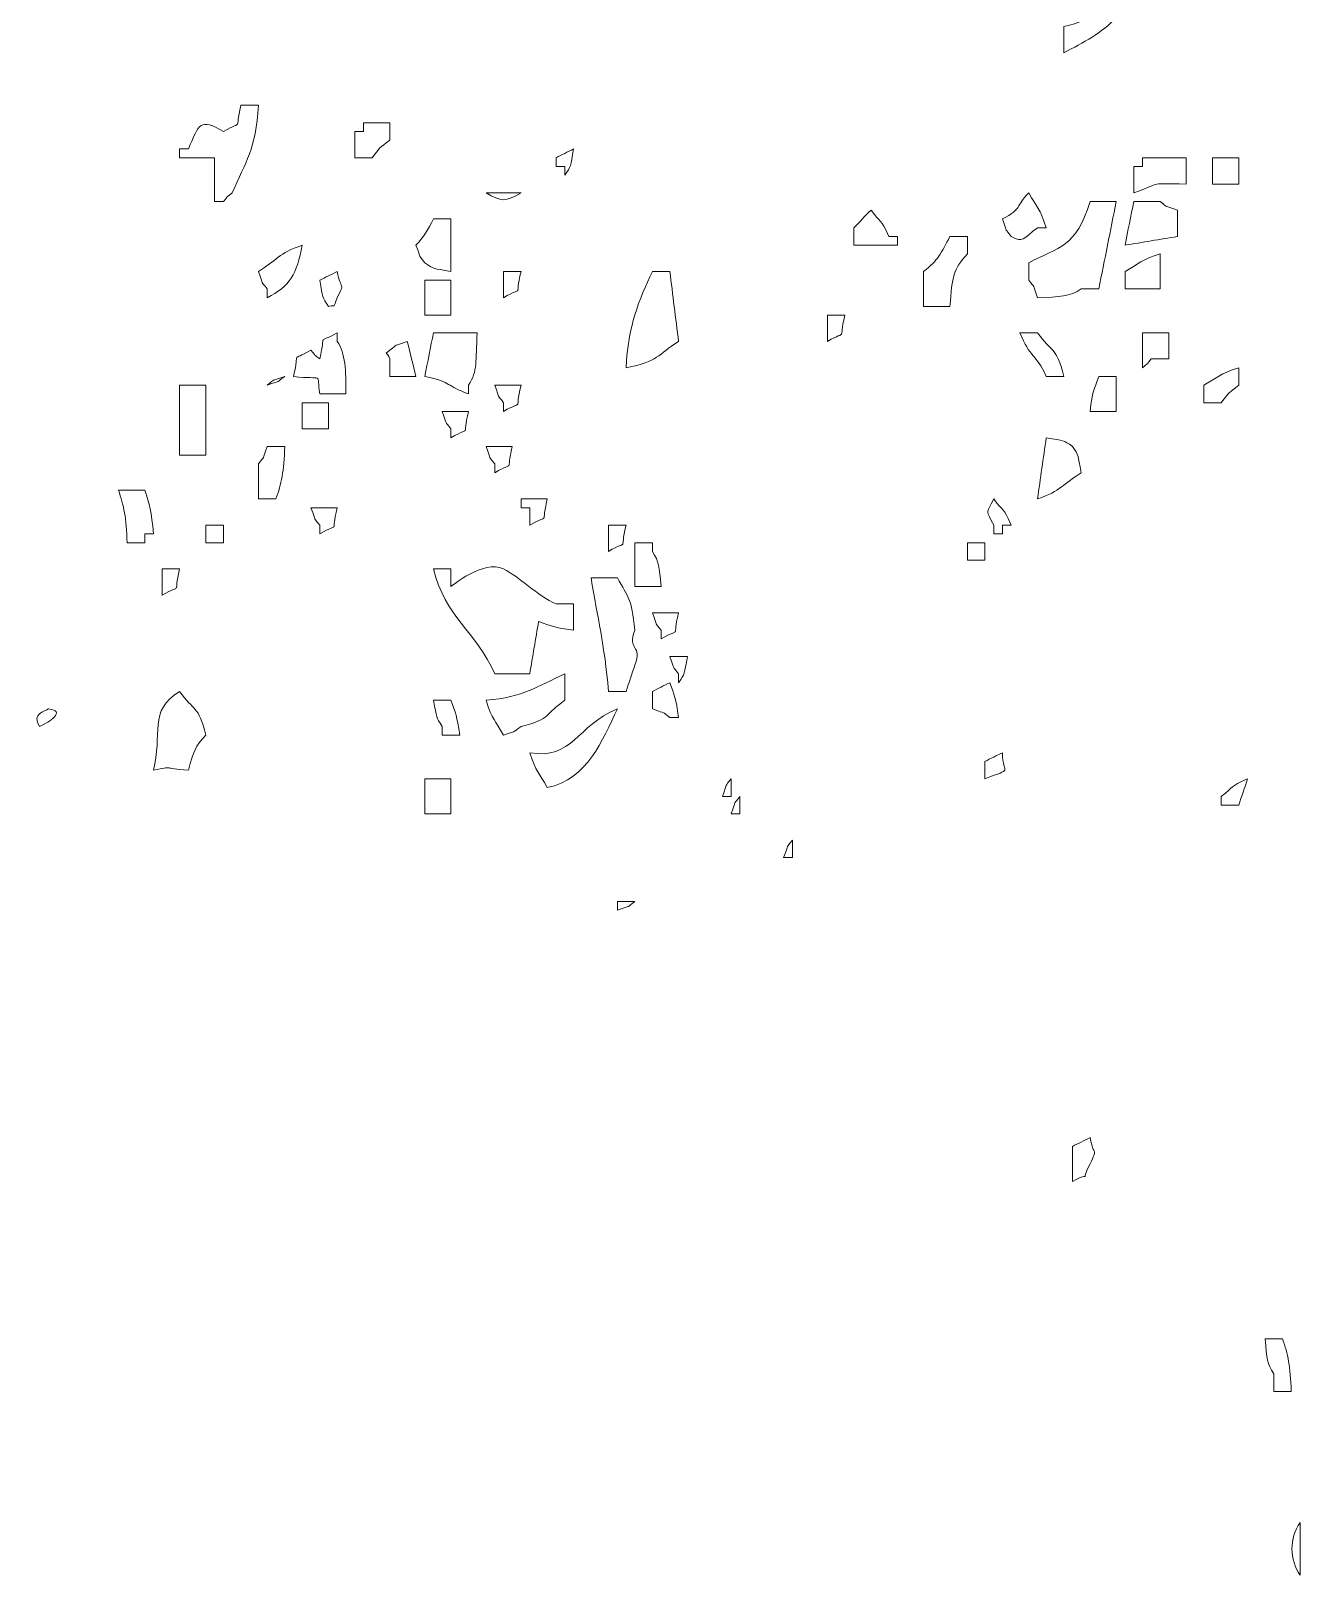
# Model space of a CAD drawing. Header units: millimetres. Extents: x 182 to 330, y 89 to 241.
# Drawn here: x 182.16 to 202.63, y 182.81 to 207.72 of the extents above; entities that cross this region are included whole.
import ezdxf

# ---------------------------------------------------------------- set-up
doc = ezdxf.new("R2010")
doc.units = ezdxf.units.MM
doc.layers.add('LAYER_1', color=160, linetype='Continuous')

# ---------------------------------------------------------------- blocks, each defined once
blk = doc.blocks.new('tree eucalypt')
at = {"layer": 'LAYER_1', "color": 7, "lineweight": 0}
for points, knots in [([(-36.711, 118.248), (-36.187, 118.361), (-36.217, 118.52), (-35.723, 118.671), (-35.723, 118.577), (-35.723, 118.483), (-35.723, 118.389), (-35.77, 118.389), (-35.817, 118.389), (-35.864, 118.389), (-36.1, 118.145), (-36.389, 117.985), (-36.711, 117.824), (-36.711, 117.965), (-36.711, 118.106), (-36.711, 118.248)], [0, 0, 0, 0, 1, 1, 1, 2, 2, 2, 3, 3, 3, 4, 4, 4, 5, 5, 5, 5]), ([(-50.399, 116.131), (-50.399, 115.896), (-50.399, 115.66), (-50.399, 115.425), (-50.351, 115.425), (-50.304, 115.425), (-50.257, 115.425), (-50.129, 115.578), (-50.268, 115.437), (-50.116, 115.566), (-49.899, 116.071), (-49.734, 116.257), (-49.693, 116.977), (-49.787, 116.977), (-49.881, 116.977), (-49.975, 116.977), (-50.092, 116.52), (-49.906, 116.762), (-50.257, 116.554), (-50.637, 116.776), (-50.649, 116.677), (-50.822, 116.272), (-50.869, 116.272), (-50.916, 116.272), (-50.963, 116.272), (-50.963, 116.225), (-50.963, 116.178), (-50.963, 116.131), (-50.775, 116.131), (-50.587, 116.131), (-50.399, 116.131)], [0, 0, 0, 0, 1, 1, 1, 2, 2, 2, 3, 3, 3, 4, 4, 4, 5, 5, 5, 6, 6, 6, 7, 7, 7, 8, 8, 8, 9, 9, 9, 10, 10, 10, 10]), ([(-47.576, 116.695), (-47.576, 116.601), (-47.576, 116.507), (-47.576, 116.413), (-47.744, 116.291), (-47.735, 116.297), (-47.858, 116.131), (-47.952, 116.131), (-48.047, 116.131), (-48.141, 116.131), (-48.141, 116.272), (-48.141, 116.413), (-48.141, 116.554), (-48.094, 116.554), (-48.047, 116.554), (-48, 116.554), (-48, 116.601), (-48, 116.648), (-48, 116.695), (-47.858, 116.695), (-47.717, 116.695), (-47.576, 116.695)], [0, 0, 0, 0, 1, 1, 1, 2, 2, 2, 3, 3, 3, 4, 4, 4, 5, 5, 5, 6, 6, 6, 7, 7, 7, 7]), ([(-44.613, 116.272), (-44.665, 115.979), (-44.647, 116), (-44.754, 115.849), (-44.754, 115.896), (-44.754, 115.943), (-44.754, 115.99), (-44.801, 115.99), (-44.848, 115.99), (-44.895, 115.99), (-44.895, 116.037), (-44.895, 116.084), (-44.895, 116.131), (-44.801, 116.178), (-44.707, 116.225), (-44.613, 116.272)], [0, 0, 0, 0, 1, 1, 1, 2, 2, 2, 3, 3, 3, 4, 4, 4, 5, 5, 5, 5]), ([(-34.735, 116.131), (-34.735, 115.99), (-34.735, 115.849), (-34.735, 115.707), (-35.407, 115.706), (-35.041, 115.755), (-35.582, 115.566), (-35.582, 115.707), (-35.582, 115.849), (-35.582, 115.99), (-35.535, 115.99), (-35.488, 115.99), (-35.441, 115.99), (-35.441, 116.037), (-35.441, 116.084), (-35.441, 116.131), (-35.206, 116.131), (-34.97, 116.131), (-34.735, 116.131)], [0, 0, 0, 0, 1, 1, 1, 2, 2, 2, 3, 3, 3, 4, 4, 4, 5, 5, 5, 6, 6, 6, 6]), ([(-33.889, 116.131), (-33.889, 115.99), (-33.889, 115.849), (-33.889, 115.707), (-34.03, 115.707), (-34.171, 115.707), (-34.312, 115.707), (-34.312, 115.849), (-34.312, 115.99), (-34.312, 116.131), (-34.171, 116.131), (-34.03, 116.131), (-33.889, 116.131)], [0, 0, 0, 0, 1, 1, 1, 2, 2, 2, 3, 3, 3, 4, 4, 4, 4]), ([(-45.46, 115.566), (-45.705, 115.414), (-45.78, 115.42), (-46.024, 115.566), (-45.836, 115.566), (-45.648, 115.566), (-45.46, 115.566)], [0, 0, 0, 0, 1, 1, 1, 2, 2, 2, 2]), ([(-37.275, 115.566), (-37.14, 115.317), (-37.098, 115.329), (-36.993, 115.002), (-37.04, 115.002), (-37.087, 115.002), (-37.134, 115.002), (-37.379, 114.816), (-37.361, 114.758), (-37.557, 114.861), (-37.671, 115.005), (-37.608, 114.9), (-37.699, 115.143), (-37.381, 115.306), (-37.489, 115.348), (-37.275, 115.566)], [0, 0, 0, 0, 1, 1, 1, 2, 2, 2, 3, 3, 3, 4, 4, 4, 5, 5, 5, 5]), ([(-35.864, 115.425), (-35.958, 114.955), (-36.052, 114.484), (-36.146, 114.014), (-36.24, 114.014), (-36.335, 114.014), (-36.429, 114.014), (-36.611, 113.89), (-36.777, 113.888), (-37.134, 113.873), (-37.223, 114.121), (-37.161, 114.01), (-37.275, 114.155), (-37.275, 114.249), (-37.275, 114.343), (-37.275, 114.438), (-36.783, 114.697), (-36.515, 114.677), (-36.287, 115.425), (-36.146, 115.425), (-36.005, 115.425), (-35.864, 115.425)], [0, 0, 0, 0, 1, 1, 1, 2, 2, 2, 3, 3, 3, 4, 4, 4, 5, 5, 5, 6, 6, 6, 7, 7, 7, 7]), ([(-34.876, 114.861), (-35.158, 114.814), (-35.441, 114.767), (-35.723, 114.72), (-35.676, 114.955), (-35.629, 115.19), (-35.582, 115.425), (-35.441, 115.425), (-35.3, 115.425), (-35.159, 115.425), (-35.014, 115.312), (-35.12, 115.375), (-34.876, 115.284), (-34.876, 115.143), (-34.876, 115.002), (-34.876, 114.861)], [0, 0, 0, 0, 1, 1, 1, 2, 2, 2, 3, 3, 3, 4, 4, 4, 5, 5, 5, 5]), ([(-46.589, 114.296), (-46.881, 114.349), (-46.86, 114.331), (-47.012, 114.438), (-47.125, 114.582), (-47.062, 114.476), (-47.153, 114.72), (-47.024, 114.851), (-46.965, 114.967), (-46.871, 115.143), (-46.777, 115.143), (-46.683, 115.143), (-46.589, 115.143), (-46.589, 114.861), (-46.589, 114.579), (-46.589, 114.296)], [0, 0, 0, 0, 1, 1, 1, 2, 2, 2, 3, 3, 3, 4, 4, 4, 5, 5, 5, 5]), ([(-39.815, 115.284), (-39.655, 115.066), (-39.662, 115.165), (-39.533, 114.861), (-39.486, 114.861), (-39.439, 114.861), (-39.392, 114.861), (-39.392, 114.814), (-39.392, 114.767), (-39.392, 114.72), (-39.627, 114.72), (-39.862, 114.72), (-40.097, 114.72), (-40.097, 114.814), (-40.097, 114.908), (-40.097, 115.002), (-39.974, 115.106), (-39.938, 115.18), (-39.815, 115.284)], [0, 0, 0, 0, 1, 1, 1, 2, 2, 2, 3, 3, 3, 4, 4, 4, 5, 5, 5, 6, 6, 6, 6]), ([(-38.545, 113.732), (-38.686, 113.732), (-38.827, 113.732), (-38.969, 113.732), (-38.969, 113.92), (-38.969, 114.108), (-38.969, 114.296), (-38.739, 114.473), (-38.685, 114.593), (-38.545, 114.861), (-38.451, 114.861), (-38.357, 114.861), (-38.263, 114.861), (-38.263, 114.767), (-38.263, 114.673), (-38.263, 114.579), (-38.496, 114.326), (-38.509, 114.224), (-38.545, 113.732)], [0, 0, 0, 0, 1, 1, 1, 2, 2, 2, 3, 3, 3, 4, 4, 4, 5, 5, 5, 6, 6, 6, 6]), ([(-48.987, 114.72), (-49.071, 114.256), (-49.19, 114.054), (-49.552, 113.873), (-49.552, 113.92), (-49.552, 113.967), (-49.552, 114.014), (-49.665, 114.158), (-49.602, 114.053), (-49.693, 114.296), (-49.4, 114.477), (-49.368, 114.59), (-48.987, 114.72)], [0, 0, 0, 0, 1, 1, 1, 2, 2, 2, 3, 3, 3, 4, 4, 4, 4]), ([(-35.159, 114.014), (-35.347, 114.014), (-35.535, 114.014), (-35.723, 114.014), (-35.723, 114.108), (-35.723, 114.202), (-35.723, 114.296), (-35.474, 114.432), (-35.486, 114.474), (-35.159, 114.579), (-35.159, 114.391), (-35.159, 114.202), (-35.159, 114.014)], [0, 0, 0, 0, 1, 1, 1, 2, 2, 2, 3, 3, 3, 4, 4, 4, 4]), ([(-48.423, 114.296), (-48.366, 113.977), (-48.293, 114.143), (-48.423, 113.873), (-48.501, 113.689), (-48.427, 113.768), (-48.564, 113.732), (-48.67, 113.883), (-48.649, 113.865), (-48.705, 114.155), (-48.611, 114.202), (-48.517, 114.249), (-48.423, 114.296)], [0, 0, 0, 0, 1, 1, 1, 2, 2, 2, 3, 3, 3, 4, 4, 4, 4]), ([(-46.589, 114.155), (-46.589, 113.967), (-46.589, 113.779), (-46.589, 113.591), (-46.729, 113.591), (-46.871, 113.591), (-47.012, 113.591), (-47.012, 113.779), (-47.012, 113.967), (-47.012, 114.155), (-46.871, 114.155), (-46.729, 114.155), (-46.589, 114.155)], [0, 0, 0, 0, 1, 1, 1, 2, 2, 2, 3, 3, 3, 4, 4, 4, 4]), ([(-45.46, 114.296), (-45.576, 113.838), (-45.39, 114.081), (-45.742, 113.873), (-45.742, 114.014), (-45.742, 114.155), (-45.742, 114.296), (-45.648, 114.296), (-45.554, 114.296), (-45.46, 114.296)], [0, 0, 0, 0, 1, 1, 1, 2, 2, 2, 3, 3, 3, 3]), ([(-43.766, 112.744), (-43.737, 113.414), (-43.558, 113.838), (-43.343, 114.296), (-43.249, 114.296), (-43.155, 114.296), (-43.061, 114.296), (-43.014, 113.92), (-42.967, 113.544), (-42.92, 113.168), (-43.267, 112.951), (-43.241, 112.844), (-43.766, 112.744)], [0, 0, 0, 0, 1, 1, 1, 2, 2, 2, 3, 3, 3, 4, 4, 4, 4]), ([(-40.239, 113.591), (-40.355, 113.133), (-40.169, 113.375), (-40.521, 113.168), (-40.521, 113.309), (-40.521, 113.45), (-40.521, 113.591), (-40.427, 113.591), (-40.333, 113.591), (-40.239, 113.591)], [0, 0, 0, 0, 1, 1, 1, 2, 2, 2, 3, 3, 3, 3]), ([(-48.282, 112.321), (-48.423, 112.321), (-48.564, 112.321), (-48.705, 112.321), (-48.76, 112.678), (-48.623, 112.543), (-49.128, 112.603), (-49.012, 113.061), (-49.198, 112.819), (-48.846, 113.026), (-48.718, 112.874), (-48.857, 113.014), (-48.705, 112.885), (-48.588, 113.343), (-48.774, 113.101), (-48.423, 113.309), (-48.423, 113.262), (-48.423, 113.215), (-48.423, 113.168), (-48.287, 112.967), (-48.285, 112.706), (-48.282, 112.321)], [0, 0, 0, 0, 1, 1, 1, 2, 2, 2, 3, 3, 3, 4, 4, 4, 5, 5, 5, 6, 6, 6, 7, 7, 7, 7]), ([(-47.294, 113.168), (-47.247, 112.979), (-47.2, 112.791), (-47.153, 112.603), (-47.294, 112.603), (-47.435, 112.603), (-47.576, 112.603), (-47.576, 112.697), (-47.576, 112.791), (-47.576, 112.885), (-47.612, 113.022), (-47.687, 112.939), (-47.576, 113.026), (-47.432, 113.14), (-47.538, 113.076), (-47.294, 113.168)], [0, 0, 0, 0, 1, 1, 1, 2, 2, 2, 3, 3, 3, 4, 4, 4, 5, 5, 5, 5]), ([(-46.165, 113.309), (-46.199, 112.832), (-46.153, 112.7), (-46.306, 112.462), (-46.306, 112.415), (-46.306, 112.368), (-46.306, 112.321), (-46.683, 112.459), (-46.549, 112.502), (-47.012, 112.603), (-46.965, 112.838), (-46.918, 113.074), (-46.871, 113.309), (-46.636, 113.309), (-46.4, 113.309), (-46.165, 113.309)], [0, 0, 0, 0, 1, 1, 1, 2, 2, 2, 3, 3, 3, 4, 4, 4, 5, 5, 5, 5]), ([(-37.134, 113.309), (-36.908, 112.984), (-36.832, 113.096), (-36.711, 112.603), (-36.805, 112.603), (-36.899, 112.603), (-36.993, 112.603), (-37.156, 112.979), (-37.263, 112.9), (-37.416, 113.309), (-37.322, 113.309), (-37.228, 113.309), (-37.134, 113.309)], [0, 0, 0, 0, 1, 1, 1, 2, 2, 2, 3, 3, 3, 4, 4, 4, 4]), ([(-35.018, 113.309), (-35.018, 113.168), (-35.018, 113.026), (-35.018, 112.885), (-35.112, 112.885), (-35.206, 112.885), (-35.3, 112.885), (-35.428, 112.732), (-35.289, 112.873), (-35.441, 112.744), (-35.441, 112.932), (-35.441, 113.121), (-35.441, 113.309), (-35.3, 113.309), (-35.159, 113.309), (-35.018, 113.309)], [0, 0, 0, 0, 1, 1, 1, 2, 2, 2, 3, 3, 3, 4, 4, 4, 5, 5, 5, 5]), ([(-49.27, 112.603), (-49.414, 112.49), (-49.308, 112.553), (-49.552, 112.462), (-49.408, 112.576), (-49.513, 112.512), (-49.27, 112.603)], [0, 0, 0, 0, 1, 1, 1, 2, 2, 2, 2]), ([(-35.864, 112.039), (-36.005, 112.039), (-36.146, 112.039), (-36.287, 112.039), (-36.246, 112.367), (-36.224, 112.388), (-36.146, 112.603), (-36.052, 112.603), (-35.958, 112.603), (-35.864, 112.603), (-35.864, 112.415), (-35.864, 112.227), (-35.864, 112.039)], [0, 0, 0, 0, 1, 1, 1, 2, 2, 2, 3, 3, 3, 4, 4, 4, 4]), ([(-33.889, 112.744), (-33.889, 112.65), (-33.889, 112.556), (-33.889, 112.462), (-34.057, 112.34), (-34.047, 112.346), (-34.171, 112.18), (-34.265, 112.18), (-34.359, 112.18), (-34.453, 112.18), (-34.453, 112.274), (-34.453, 112.368), (-34.453, 112.462), (-34.204, 112.598), (-34.216, 112.639), (-33.889, 112.744)], [0, 0, 0, 0, 1, 1, 1, 2, 2, 2, 3, 3, 3, 4, 4, 4, 5, 5, 5, 5]), ([(-50.54, 112.462), (-50.54, 112.086), (-50.54, 111.709), (-50.54, 111.333), (-50.681, 111.333), (-50.822, 111.333), (-50.963, 111.333), (-50.963, 111.709), (-50.963, 112.086), (-50.963, 112.462), (-50.822, 112.462), (-50.681, 112.462), (-50.54, 112.462)], [0, 0, 0, 0, 1, 1, 1, 2, 2, 2, 3, 3, 3, 4, 4, 4, 4]), ([(-45.46, 112.462), (-45.576, 112.004), (-45.39, 112.246), (-45.742, 112.039), (-45.742, 112.086), (-45.742, 112.133), (-45.742, 112.18), (-45.855, 112.324), (-45.792, 112.218), (-45.883, 112.462), (-45.742, 112.462), (-45.601, 112.462), (-45.46, 112.462)], [0, 0, 0, 0, 1, 1, 1, 2, 2, 2, 3, 3, 3, 4, 4, 4, 4]), ([(-48.564, 112.18), (-48.564, 112.039), (-48.564, 111.898), (-48.564, 111.756), (-48.705, 111.756), (-48.846, 111.756), (-48.987, 111.756), (-48.987, 111.898), (-48.987, 112.039), (-48.987, 112.18), (-48.846, 112.18), (-48.705, 112.18), (-48.564, 112.18)], [0, 0, 0, 0, 1, 1, 1, 2, 2, 2, 3, 3, 3, 4, 4, 4, 4]), ([(-46.306, 112.039), (-46.423, 111.581), (-46.237, 111.823), (-46.589, 111.615), (-46.589, 111.662), (-46.589, 111.709), (-46.589, 111.756), (-46.702, 111.9), (-46.639, 111.795), (-46.73, 112.039), (-46.589, 112.039), (-46.447, 112.039), (-46.306, 112.039)], [0, 0, 0, 0, 1, 1, 1, 2, 2, 2, 3, 3, 3, 4, 4, 4, 4]), ([(-36.993, 111.615), (-36.7, 111.563), (-36.721, 111.581), (-36.57, 111.474), (-36.464, 111.323), (-36.485, 111.341), (-36.429, 111.051), (-36.721, 110.87), (-36.754, 110.758), (-37.134, 110.627), (-37.087, 110.957), (-37.04, 111.286), (-36.993, 111.615)], [0, 0, 0, 0, 1, 1, 1, 2, 2, 2, 3, 3, 3, 4, 4, 4, 4]), ([(-49.27, 111.474), (-49.279, 111.071), (-49.325, 110.87), (-49.411, 110.627), (-49.505, 110.627), (-49.599, 110.627), (-49.693, 110.627), (-49.693, 110.816), (-49.693, 111.004), (-49.693, 111.192), (-49.579, 111.336), (-49.643, 111.231), (-49.552, 111.474), (-49.458, 111.474), (-49.364, 111.474), (-49.27, 111.474)], [0, 0, 0, 0, 1, 1, 1, 2, 2, 2, 3, 3, 3, 4, 4, 4, 5, 5, 5, 5]), ([(-45.601, 111.474), (-45.717, 111.016), (-45.532, 111.259), (-45.883, 111.051), (-45.883, 111.098), (-45.883, 111.145), (-45.883, 111.192), (-45.996, 111.336), (-45.933, 111.231), (-46.024, 111.474), (-45.883, 111.474), (-45.742, 111.474), (-45.601, 111.474)], [0, 0, 0, 0, 1, 1, 1, 2, 2, 2, 3, 3, 3, 4, 4, 4, 4]), ([(-51.527, 110.769), (-51.449, 110.542), (-51.414, 110.429), (-51.386, 110.063), (-51.433, 110.063), (-51.48, 110.063), (-51.527, 110.063), (-51.527, 110.016), (-51.527, 109.969), (-51.527, 109.922), (-51.621, 109.922), (-51.716, 109.922), (-51.81, 109.922), (-51.819, 110.325), (-51.865, 110.526), (-51.951, 110.769), (-51.81, 110.769), (-51.668, 110.769), (-51.527, 110.769)], [0, 0, 0, 0, 1, 1, 1, 2, 2, 2, 3, 3, 3, 4, 4, 4, 5, 5, 5, 6, 6, 6, 6]), ([(-45.036, 110.627), (-45.153, 110.17), (-44.967, 110.412), (-45.319, 110.204), (-45.319, 110.298), (-45.319, 110.392), (-45.319, 110.486), (-45.366, 110.486), (-45.413, 110.486), (-45.46, 110.486), (-45.46, 110.533), (-45.46, 110.58), (-45.46, 110.627), (-45.319, 110.627), (-45.177, 110.627), (-45.036, 110.627)], [0, 0, 0, 0, 1, 1, 1, 2, 2, 2, 3, 3, 3, 4, 4, 4, 5, 5, 5, 5]), ([(-37.84, 110.627), (-37.68, 110.409), (-37.687, 110.509), (-37.557, 110.204), (-37.604, 110.204), (-37.651, 110.204), (-37.699, 110.204), (-37.699, 110.157), (-37.699, 110.11), (-37.699, 110.063), (-37.746, 110.063), (-37.793, 110.063), (-37.84, 110.063), (-37.84, 110.11), (-37.84, 110.157), (-37.84, 110.204), (-37.964, 110.447), (-37.965, 110.385), (-37.84, 110.627)], [0, 0, 0, 0, 1, 1, 1, 2, 2, 2, 3, 3, 3, 4, 4, 4, 5, 5, 5, 6, 6, 6, 6]), ([(-48.423, 110.486), (-48.54, 110.028), (-48.354, 110.271), (-48.705, 110.063), (-48.705, 110.11), (-48.705, 110.157), (-48.705, 110.204), (-48.819, 110.348), (-48.755, 110.243), (-48.846, 110.486), (-48.705, 110.486), (-48.564, 110.486), (-48.423, 110.486)], [0, 0, 0, 0, 1, 1, 1, 2, 2, 2, 3, 3, 3, 4, 4, 4, 4]), ([(-50.257, 110.204), (-50.257, 110.11), (-50.257, 110.016), (-50.257, 109.922), (-50.351, 109.922), (-50.446, 109.922), (-50.54, 109.922), (-50.54, 110.016), (-50.54, 110.11), (-50.54, 110.204), (-50.446, 110.204), (-50.351, 110.204), (-50.257, 110.204)], [0, 0, 0, 0, 1, 1, 1, 2, 2, 2, 3, 3, 3, 4, 4, 4, 4]), ([(-43.766, 110.204), (-43.883, 109.746), (-43.697, 109.989), (-44.049, 109.781), (-44.049, 109.922), (-44.049, 110.063), (-44.049, 110.204), (-43.954, 110.204), (-43.86, 110.204), (-43.766, 110.204)], [0, 0, 0, 0, 1, 1, 1, 2, 2, 2, 3, 3, 3, 3]), ([(-43.202, 109.216), (-43.343, 109.216), (-43.484, 109.216), (-43.625, 109.216), (-43.625, 109.452), (-43.625, 109.687), (-43.625, 109.922), (-43.531, 109.922), (-43.437, 109.922), (-43.343, 109.922), (-43.343, 109.875), (-43.343, 109.828), (-43.343, 109.781), (-43.23, 109.614), (-43.234, 109.544), (-43.202, 109.216)], [0, 0, 0, 0, 1, 1, 1, 2, 2, 2, 3, 3, 3, 4, 4, 4, 5, 5, 5, 5]), ([(-37.981, 109.922), (-37.981, 109.828), (-37.981, 109.734), (-37.981, 109.64), (-38.075, 109.64), (-38.169, 109.64), (-38.263, 109.64), (-38.263, 109.734), (-38.263, 109.828), (-38.263, 109.922), (-38.169, 109.922), (-38.075, 109.922), (-37.981, 109.922)], [0, 0, 0, 0, 1, 1, 1, 2, 2, 2, 3, 3, 3, 4, 4, 4, 4]), ([(-44.613, 108.511), (-44.942, 108.552), (-44.962, 108.575), (-45.177, 108.652), (-45.224, 108.37), (-45.272, 108.088), (-45.319, 107.805), (-45.507, 107.805), (-45.695, 107.805), (-45.883, 107.805), (-46.189, 108.496), (-46.689, 108.733), (-46.871, 109.499), (-46.777, 109.499), (-46.683, 109.499), (-46.589, 109.499), (-46.589, 109.405), (-46.589, 109.31), (-46.589, 109.216), (-46.589, 109.216), (-46.065, 109.655), (-45.742, 109.499), (-45.505, 109.383), (-45.185, 109.06), (-44.895, 108.934), (-44.801, 108.934), (-44.707, 108.934), (-44.613, 108.934), (-44.613, 108.793), (-44.613, 108.652), (-44.613, 108.511)], [0, 0, 0, 0, 1, 1, 1, 2, 2, 2, 3, 3, 3, 4, 4, 4, 5, 5, 5, 6, 6, 6, 7, 7, 7, 8, 8, 8, 9, 9, 9, 10, 10, 10, 10]), ([(-50.963, 109.499), (-51.08, 109.041), (-50.894, 109.283), (-51.245, 109.075), (-51.245, 109.216), (-51.245, 109.358), (-51.245, 109.499), (-51.151, 109.499), (-51.057, 109.499), (-50.963, 109.499)], [0, 0, 0, 0, 1, 1, 1, 2, 2, 2, 3, 3, 3, 3]), ([(-43.907, 109.357), (-43.734, 109.036), (-43.676, 109.04), (-43.625, 108.511), (-43.762, 108.171), (-43.487, 108.285), (-43.625, 107.946), (-43.672, 107.805), (-43.719, 107.664), (-43.766, 107.523), (-43.86, 107.523), (-43.954, 107.523), (-44.049, 107.523), (-44.114, 108.292), (-44.227, 108.703), (-44.331, 109.357), (-44.19, 109.357), (-44.049, 109.357), (-43.907, 109.357)], [0, 0, 0, 0, 1, 1, 1, 2, 2, 2, 3, 3, 3, 4, 4, 4, 5, 5, 5, 6, 6, 6, 6]), ([(-42.92, 108.793), (-43.037, 108.335), (-42.85, 108.577), (-43.202, 108.37), (-43.202, 108.417), (-43.202, 108.464), (-43.202, 108.511), (-43.315, 108.655), (-43.252, 108.55), (-43.343, 108.793), (-43.202, 108.793), (-43.061, 108.793), (-42.92, 108.793)], [0, 0, 0, 0, 1, 1, 1, 2, 2, 2, 3, 3, 3, 4, 4, 4, 4]), ([(-42.778, 108.088), (-42.831, 107.795), (-42.813, 107.816), (-42.92, 107.664), (-42.92, 107.711), (-42.92, 107.758), (-42.92, 107.805), (-43.033, 107.949), (-42.97, 107.844), (-43.061, 108.088), (-42.967, 108.088), (-42.873, 108.088), (-42.778, 108.088)], [0, 0, 0, 0, 1, 1, 1, 2, 2, 2, 3, 3, 3, 4, 4, 4, 4]), ([(-44.754, 107.805), (-44.754, 107.664), (-44.754, 107.523), (-44.754, 107.382), (-45.078, 107.156), (-44.967, 107.08), (-45.46, 106.959), (-45.604, 106.845), (-45.498, 106.909), (-45.742, 106.818), (-45.878, 107.067), (-45.919, 107.055), (-46.024, 107.382), (-45.406, 107.429), (-45.208, 107.604), (-44.754, 107.805)], [0, 0, 0, 0, 1, 1, 1, 2, 2, 2, 3, 3, 3, 4, 4, 4, 5, 5, 5, 5]), ([(-43.061, 107.664), (-42.985, 107.45), (-42.966, 107.425), (-42.92, 107.1), (-42.967, 107.1), (-43.014, 107.1), (-43.061, 107.1), (-43.205, 107.213), (-43.099, 107.15), (-43.343, 107.241), (-43.343, 107.335), (-43.343, 107.429), (-43.343, 107.523), (-43.249, 107.57), (-43.155, 107.617), (-43.061, 107.664)], [0, 0, 0, 0, 1, 1, 1, 2, 2, 2, 3, 3, 3, 4, 4, 4, 5, 5, 5, 5]), ([(-50.963, 107.523), (-50.736, 107.199), (-50.661, 107.31), (-50.54, 106.818), (-50.718, 106.626), (-50.732, 106.568), (-50.822, 106.253), (-51.266, 106.278), (-51.034, 106.326), (-51.386, 106.253), (-51.231, 106.822), (-51.481, 107.219), (-50.963, 107.523)], [0, 0, 0, 0, 1, 1, 1, 2, 2, 2, 3, 3, 3, 4, 4, 4, 4]), ([(-46.589, 107.382), (-46.513, 107.168), (-46.493, 107.143), (-46.447, 106.818), (-46.541, 106.818), (-46.635, 106.818), (-46.73, 106.818), (-46.73, 106.865), (-46.73, 106.912), (-46.73, 106.959), (-46.836, 107.11), (-46.814, 107.092), (-46.871, 107.382), (-46.777, 107.382), (-46.683, 107.382), (-46.589, 107.382)], [0, 0, 0, 0, 1, 1, 1, 2, 2, 2, 3, 3, 3, 4, 4, 4, 5, 5, 5, 5]), ([(-53.079, 107.241), (-53.129, 107.198), (-53.361, 107.167), (-53.221, 106.959), (-53.063, 107.028), (-52.781, 107.209), (-53.079, 107.241)], [0, 0, 0, 0, 1, 1, 1, 2, 2, 2, 2]), ([(-43.907, 107.241), (-44.148, 106.737), (-44.386, 106.107), (-45.036, 105.971), (-45.172, 106.22), (-45.214, 106.208), (-45.319, 106.535), (-44.627, 106.41), (-44.565, 106.973), (-43.907, 107.241)], [0, 0, 0, 0, 1, 1, 1, 2, 2, 2, 3, 3, 3, 3]), ([(-37.699, 106.535), (-37.696, 106.153), (-37.511, 106.308), (-37.981, 106.112), (-37.981, 106.206), (-37.981, 106.3), (-37.981, 106.394), (-37.887, 106.441), (-37.793, 106.488), (-37.699, 106.535)], [0, 0, 0, 0, 1, 1, 1, 2, 2, 2, 3, 3, 3, 3]), ([(-46.589, 106.112), (-46.589, 105.924), (-46.589, 105.736), (-46.589, 105.548), (-46.729, 105.548), (-46.871, 105.548), (-47.012, 105.548), (-47.012, 105.736), (-47.012, 105.924), (-47.012, 106.112), (-46.871, 106.112), (-46.729, 106.112), (-46.589, 106.112)], [0, 0, 0, 0, 1, 1, 1, 2, 2, 2, 3, 3, 3, 4, 4, 4, 4]), ([(-42.073, 106.112), (-42.186, 105.968), (-42.123, 106.073), (-42.214, 105.83), (-42.167, 105.83), (-42.12, 105.83), (-42.073, 105.83), (-42.073, 105.924), (-42.073, 106.018), (-42.073, 106.112)], [0, 0, 0, 0, 1, 1, 1, 2, 2, 2, 3, 3, 3, 3]), ([(-33.748, 106.112), (-33.795, 105.971), (-33.842, 105.83), (-33.889, 105.689), (-33.983, 105.689), (-34.077, 105.689), (-34.171, 105.689), (-34.171, 105.736), (-34.171, 105.783), (-34.171, 105.83), (-33.953, 105.99), (-34.052, 105.983), (-33.748, 106.112)], [0, 0, 0, 0, 1, 1, 1, 2, 2, 2, 3, 3, 3, 4, 4, 4, 4]), ([(-41.932, 105.83), (-42.045, 105.686), (-41.982, 105.791), (-42.073, 105.548), (-42.026, 105.548), (-41.979, 105.548), (-41.932, 105.548), (-41.932, 105.642), (-41.932, 105.736), (-41.932, 105.83)], [0, 0, 0, 0, 1, 1, 1, 2, 2, 2, 3, 3, 3, 3]), ([(-41.085, 105.124), (-41.199, 104.98), (-41.135, 105.086), (-41.226, 104.842), (-41.179, 104.842), (-41.132, 104.842), (-41.085, 104.842), (-41.085, 104.936), (-41.085, 105.03), (-41.085, 105.124)], [0, 0, 0, 0, 1, 1, 1, 2, 2, 2, 3, 3, 3, 3]), ([(-43.625, 104.136), (-43.719, 104.136), (-43.813, 104.136), (-43.907, 104.136), (-43.907, 104.089), (-43.907, 104.042), (-43.907, 103.995), (-43.66, 104.084), (-43.77, 104.023), (-43.625, 104.136)], [0, 0, 0, 0, 1, 1, 1, 2, 2, 2, 3, 3, 3, 3]), ([(-36.287, 100.326), (-36.231, 100.007), (-36.158, 100.174), (-36.287, 99.903), (-36.47, 99.555), (-36.227, 99.807), (-36.57, 99.621), (-36.57, 99.809), (-36.57, 99.997), (-36.57, 100.185), (-36.476, 100.232), (-36.381, 100.279), (-36.287, 100.326)], [0, 0, 0, 0, 1, 1, 1, 2, 2, 2, 3, 3, 3, 4, 4, 4, 4]), ([(-33.183, 97.081), (-33.098, 96.837), (-33.057, 96.636), (-33.042, 96.234), (-33.136, 96.234), (-33.23, 96.234), (-33.324, 96.234), (-33.324, 96.328), (-33.324, 96.422), (-33.324, 96.516), (-33.437, 96.683), (-33.433, 96.754), (-33.465, 97.081), (-33.371, 97.081), (-33.277, 97.081), (-33.183, 97.081)], [0, 0, 0, 0, 1, 1, 1, 2, 2, 2, 3, 3, 3, 4, 4, 4, 5, 5, 5, 5]), ([(-32.901, 94.118), (-33.079, 93.866), (-33.073, 93.522), (-32.901, 93.271), (-32.901, 93.553), (-32.901, 93.835), (-32.901, 94.118)], [0, 0, 0, 0, 1, 1, 1, 2, 2, 2, 2])]:
    blk.add_open_spline(points, degree=3, knots=knots, dxfattribs=at)

msp = doc.modelspace()

# ---------------------------------------------------------------- block references
at = {"linetype": 'Continuous', "lineweight": 0}
msp.add_blockref('tree eucalypt', (235.526, 89.54), dxfattribs=at)

doc.saveas('drawing.dxf')
